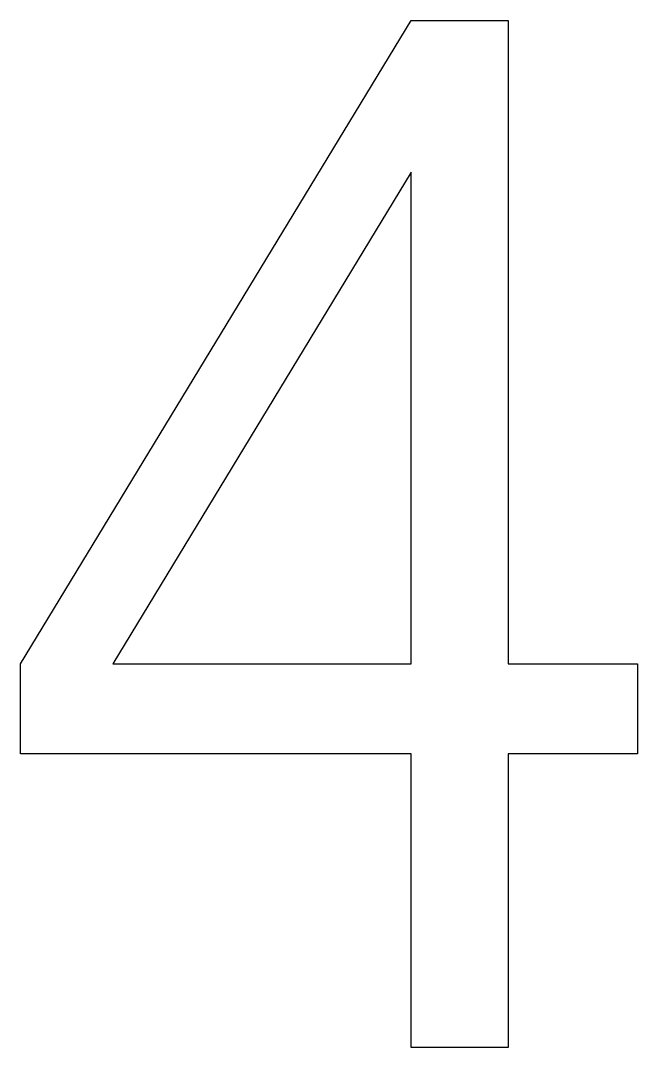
# Model space of a CAD drawing. Header units: metres. Extents: x -57 to 57, y 0 to 189.
import ezdxf

# ---------------------------------------------------------------- set-up
doc = ezdxf.new("R2010")
doc.units = ezdxf.units.M

msp = doc.modelspace()

# ---------------------------------------------------------------- linework, layer by layer
at = {"layer": 'COMPONENT0'}
for p, q in [((-56.89, 70.74), (15.13, 189.36)), ((15.13, 189.36), (33.03, 189.36)), ((33.03, 189.36), (33.03, 70.74)), ((15.13, 161.38), (-39.85, 70.74)), ((15.13, 70.74), (15.13, 161.38)), ((-56.89, 54.12), (-56.89, 70.74)), ((-39.85, 70.74), (15.13, 70.74)), ((33.03, 70.74), (56.89, 70.74)), ((56.89, 70.74), (56.89, 54.12)), ((15.13, 54.12), (-56.89, 54.12)), ((15.13, 0), (15.13, 54.12)), ((56.89, 54.12), (33.03, 54.12)), ((33.03, 54.12), (33.03, 0)), ((33.03, 0), (15.13, 0))]:
    msp.add_line(p, q, dxfattribs=at)

doc.saveas('drawing.dxf')
